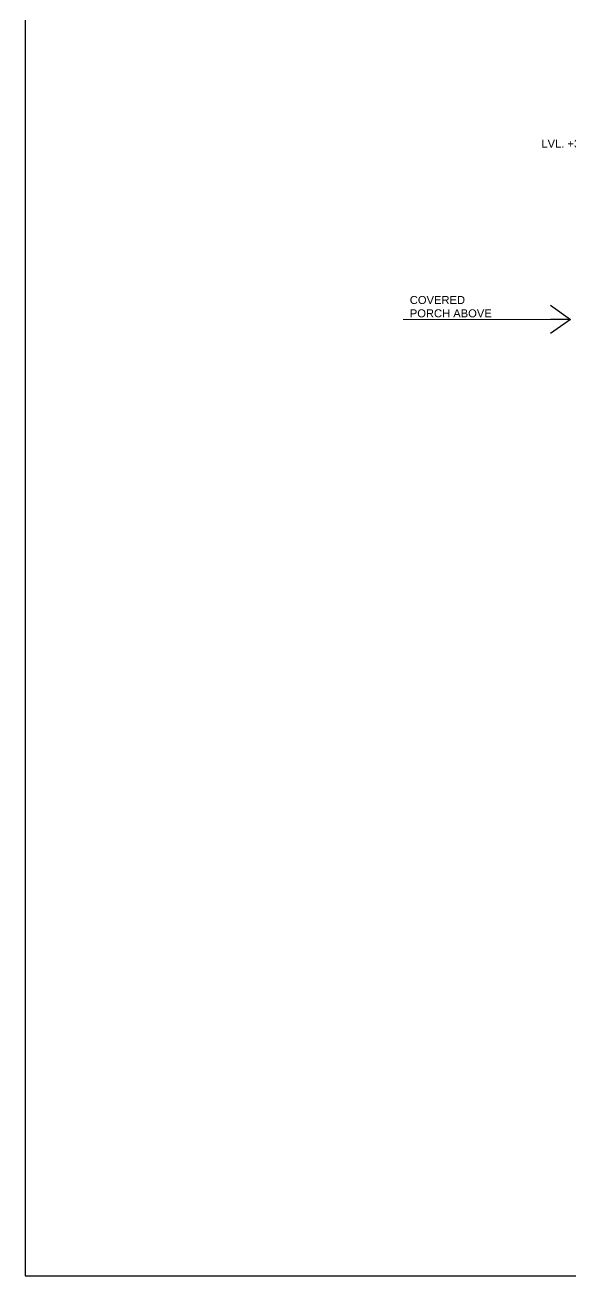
# Model space of a CAD drawing. Header units: millimetres. Extents: x 149548 to 2069915, y -1587483 to -1219800.
# Drawn here: x 1918580 to 1932233, y -1411033 to -1379763 of the extents above; entities that cross this region are included whole.
import ezdxf

# ---------------------------------------------------------------- set-up
doc = ezdxf.new("R2010")
doc.units = ezdxf.units.MM
doc.header["$MEASUREMENT"] = 0
doc.layers.add('NEW BLOCK WORK', color=126, linetype='Continuous', lineweight=30)
doc.layers.add('TEXT_MOFA', color=222, linetype='Continuous', lineweight=18)
doc.styles.add('1-100', font='arial.ttf', dxfattribs={"height": 400})
doc.styles.get("Standard").update_dxf_attribs({"font": 'arial.ttf'})
doc.dimstyles.new('DIM 1-100 1', dxfattribs={"dimtxt": 200, "dimasz": 100, "dimexe": 50, "dimexo": 50, "dimgap": 50, "dimtad": 1, "dimdec": 1, "dimrnd": 5, "dimzin": 0, "dimdsep": 46, "dimtxsty": 'Standard', "dimblk": 'ARCHTICK', "dimcen": 100, "dimdle": 100, "dimclrd": 256, "dimclre": 256, "dimclrt": 256, "dimadec": 0, "dimazin": 0, "dimtfac": 1, "dimtdec": 1, "dimtix": 1, "dimtofl": 0, "dimtmove": 1, "dimatfit": 3, "dimldrblk": 'OPEN90', "dimfxl": 1, "dimtolj": 1, "dimtzin": 0, "dimlwd": -1, "dimlwe": -1, "dimarcsym": 0})

# ---------------------------------------------------------------- blocks, each defined once
blk = doc.blocks.new('_ArchTick')
at = {"color": 0, "linetype": 'ByBlock', "const_width": 0.15}
blk.add_lwpolyline([(-0.5, -0.5), (0.5, 0.5)], dxfattribs=at)

msp = doc.modelspace()

# ---------------------------------------------------------------- linework, layer by layer
at = {"layer": 'NEW BLOCK WORK'}
msp.add_lwpolyline([(1918579.75, -1411032.94), (2016744.69, -1411032.94), (2016744.69, -1344338.96), (1918579.75, -1344338.96)], close=True, dxfattribs=at)

# ---------------------------------------------------------------- texts
at = {"layer": 'TEXT_MOFA', "char_height": 200, "style": '1-100'}
for s, insert, width, attachment_point in [('LVL. +300', (1931492.33, -1382628.54), 1913.9293, 1), ('COVERED PORCH ABOVE', (1928202.18, -1387072.63), 2178.1842, 7)]:
    msp.add_mtext(s, dxfattribs=dict(at, insert=insert, width=width, attachment_point=attachment_point))

# ---------------------------------------------------------------- leaders
at = {"layer": 'TEXT_MOFA', "annotation_type": 0, "has_hookline": 1, "hookline_direction": 1, "text_width": 2012.82}
msp.add_leader([(1932223.56, -1387122.63), (1930097.01, -1387122.63)], dimstyle='DIM 1-100 1', override={"dimasz": 500}, dxfattribs=at)

doc.saveas('drawing.dxf')
